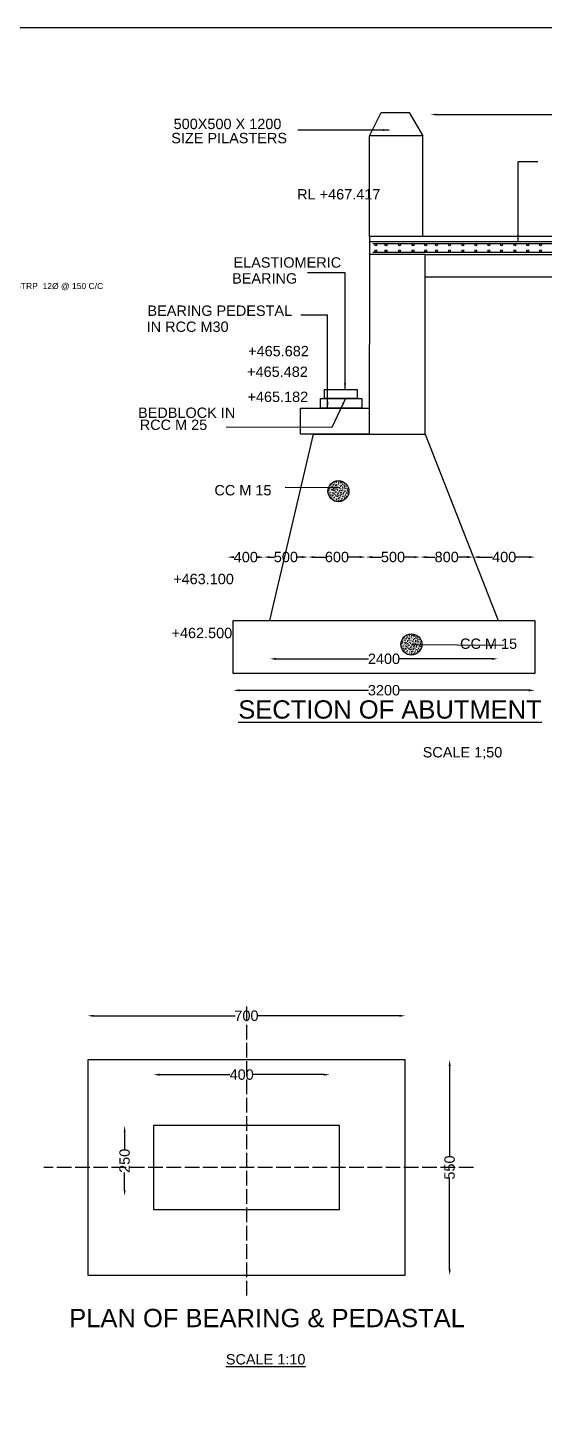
# Model space of a CAD drawing. Header units: millimetres. Extents: x 5124 to 2401919, y 2311 to 44369884.
# Drawn here: x 2384237 to 2388475, y 44358439 to 44369884 of the extents above; entities that cross this region are included whole.
import ezdxf

# ---------------------------------------------------------------- set-up
doc = ezdxf.new("R2010")
doc.units = ezdxf.units.MM
doc.header["$MEASUREMENT"] = 0
doc.linetypes.add('ACAD_ISO02W100', pattern=[15, 12, -3])
doc.layers.add('DRAWING', color=2, linetype='Continuous')
doc.layers.add('TEXT', color=7, linetype='Continuous')
doc.styles.get("Standard").update_dxf_attribs({"font": 'arial.ttf', "height": 85})
doc.dimstyles.get("Standard").update_dxf_attribs({"dimtxt": 85, "dimasz": 50, "dimexe": 0.18, "dimexo": 0.0625, "dimgap": 0.09, "dimtad": 0, "dimdec": 0, "dimzin": 0, "dimdsep": 46, "dimtxsty": 'Standard', "dimcen": 0.09, "dimse1": 1, "dimse2": 1, "dimadec": 0, "dimazin": 0, "dimtfac": 1, "dimtdec": 0, "dimtofl": 0, "dimtmove": 0, "dimatfit": 3, "dimfxl": 1, "dimtolj": 1, "dimtzin": 0, "dimarcsym": 0})

# ---------------------------------------------------------------- blocks, each defined once
blk = doc.blocks.new('*D74')
at = {"layer": 'Defpoints', "color": 0, "transparency": 16777216}
for p in [(2386175, 44365542), (2385876, 44365019), (2386175, 44365019)]:
    blk.add_point(p, dxfattribs=at)
at = {"layer": 'TEXT', "color": 0, "lineweight": -2, "transparency": 16777216}
for p, q in [((2385926, 44365542), (2385930, 44365542)), ((2386125, 44365542), (2386121, 44365542))]:
    blk.add_line(p, q, dxfattribs=at)
at = {"layer": 'TEXT', "color": 0, "transparency": 16777216}
for points in [[(2385926, 44365551), (2385926, 44365534), (2385876, 44365542)], [(2386125, 44365551), (2386125, 44365534), (2386175, 44365542)]]:
    blk.add_solid(points, dxfattribs=at)
at = {"layer": 'TEXT', "color": 0, "transparency": 16777216, "insert": (2386026, 44365542), "char_height": 85, "attachment_point": 5}
blk.add_mtext('\\A1;400', dxfattribs=at)
blk = doc.blocks.new('*D75')
at = {"layer": 'Defpoints', "color": 0, "transparency": 16777216}
for p in [(2386173, 44365545), (2386537, 44365545), (2386537, 44365543)]:
    blk.add_point(p, dxfattribs=at)
at = {"layer": 'TEXT', "color": 0, "lineweight": -2, "transparency": 16777216}
for p, q in [((2386223, 44365543), (2386261, 44365543)), ((2386487, 44365543), (2386449, 44365543))]:
    blk.add_line(p, q, dxfattribs=at)
at = {"layer": 'TEXT', "color": 0, "transparency": 16777216}
for points in [[(2386223, 44365551), (2386223, 44365534), (2386173, 44365543)], [(2386487, 44365551), (2386487, 44365534), (2386537, 44365543)]]:
    blk.add_solid(points, dxfattribs=at)
at = {"layer": 'TEXT', "color": 0, "transparency": 16777216, "insert": (2386355, 44365543), "char_height": 85, "attachment_point": 5}
blk.add_mtext('\\A1;500', dxfattribs=at)
blk = doc.blocks.new('*D76')
at = {"layer": 'Defpoints', "color": 0, "transparency": 16777216}
for p in [(2386537, 44365543), (2387011, 44365543), (2387011, 44365539)]:
    blk.add_point(p, dxfattribs=at)
at = {"layer": 'TEXT', "color": 0, "lineweight": -2, "transparency": 16777216}
for p, q in [((2386587, 44365543), (2386679, 44365543)), ((2386961, 44365543), (2386868, 44365543))]:
    blk.add_line(p, q, dxfattribs=at)
at = {"layer": 'TEXT', "color": 0, "transparency": 16777216}
for points in [[(2386587, 44365551), (2386587, 44365534), (2386537, 44365543)], [(2386961, 44365551), (2386961, 44365534), (2387011, 44365543)]]:
    blk.add_solid(points, dxfattribs=at)
at = {"layer": 'TEXT', "color": 0, "transparency": 16777216, "insert": (2386774, 44365543), "char_height": 85, "attachment_point": 5}
blk.add_mtext('\\A1;600', dxfattribs=at)
blk = doc.blocks.new('*D77')
at = {"layer": 'Defpoints', "color": 0, "transparency": 16777216}
for p in [(2387011, 44365543), (2387458, 44365543), (2387458, 44365514)]:
    blk.add_point(p, dxfattribs=at)
at = {"layer": 'TEXT', "color": 0, "lineweight": -2, "transparency": 16777216}
for p, q in [((2387061, 44365543), (2387140, 44365543)), ((2387408, 44365543), (2387328, 44365543))]:
    blk.add_line(p, q, dxfattribs=at)
at = {"layer": 'TEXT', "color": 0, "transparency": 16777216}
for points in [[(2387061, 44365551), (2387061, 44365534), (2387011, 44365543)], [(2387408, 44365551), (2387408, 44365534), (2387458, 44365543)]]:
    blk.add_solid(points, dxfattribs=at)
at = {"layer": 'TEXT', "color": 0, "transparency": 16777216, "insert": (2387234, 44365543), "char_height": 85, "attachment_point": 5}
blk.add_mtext('\\A1;500', dxfattribs=at)
blk = doc.blocks.new('*D78')
at = {"layer": 'Defpoints', "color": 0, "transparency": 16777216}
for p in [(2387458, 44365543), (2387893, 44365543), (2387893, 44365542)]:
    blk.add_point(p, dxfattribs=at)
at = {"layer": 'TEXT', "color": 0, "lineweight": -2, "transparency": 16777216}
for p, q in [((2387508, 44365543), (2387581, 44365543)), ((2387843, 44365543), (2387769, 44365543))]:
    blk.add_line(p, q, dxfattribs=at)
at = {"layer": 'TEXT', "color": 0, "transparency": 16777216}
for points in [[(2387508, 44365551), (2387508, 44365534), (2387458, 44365543)], [(2387843, 44365551), (2387843, 44365534), (2387893, 44365543)]]:
    blk.add_solid(points, dxfattribs=at)
at = {"layer": 'TEXT', "color": 0, "transparency": 16777216, "insert": (2387675, 44365543), "char_height": 85, "attachment_point": 5}
blk.add_mtext('\\A1;800', dxfattribs=at)
blk = doc.blocks.new('*D79')
at = {"layer": 'Defpoints', "color": 0, "transparency": 16777216}
for p in [(2387893, 44365543), (2388401, 44365543), (2388401, 44365538)]:
    blk.add_point(p, dxfattribs=at)
at = {"layer": 'TEXT', "color": 0, "lineweight": -2, "transparency": 16777216}
for p, q in [((2387943, 44365543), (2388051, 44365543)), ((2388351, 44365543), (2388243, 44365543))]:
    blk.add_line(p, q, dxfattribs=at)
at = {"layer": 'TEXT', "color": 0, "transparency": 16777216}
for points in [[(2387943, 44365551), (2387943, 44365534), (2387893, 44365543)], [(2388351, 44365551), (2388351, 44365534), (2388401, 44365543)]]:
    blk.add_solid(points, dxfattribs=at)
at = {"layer": 'TEXT', "color": 0, "transparency": 16777216, "insert": (2388147, 44365543), "char_height": 85, "attachment_point": 5}
blk.add_mtext('\\A1;400', dxfattribs=at)
blk = doc.blocks.new('*D80')
at = {"layer": 'Defpoints', "color": 0, "transparency": 16777216}
for p in [(2386223, 44365022), (2388096, 44365022), (2388096, 44364708)]:
    blk.add_point(p, dxfattribs=at)
at = {"layer": 'TEXT', "color": 0, "lineweight": -2, "transparency": 16777216}
for p, q in [((2386273, 44364708), (2387032, 44364708)), ((2388046, 44364708), (2387287, 44364708))]:
    blk.add_line(p, q, dxfattribs=at)
at = {"layer": 'TEXT', "color": 0, "transparency": 16777216}
for points in [[(2386273, 44364716), (2386273, 44364699), (2386223, 44364708)], [(2388046, 44364716), (2388046, 44364699), (2388096, 44364708)]]:
    blk.add_solid(points, dxfattribs=at)
at = {"layer": 'TEXT', "color": 0, "transparency": 16777216, "insert": (2387160, 44364708), "char_height": 85, "attachment_point": 5}
blk.add_mtext('\\A1;2400', dxfattribs=at)
blk = doc.blocks.new('*D81')
at = {"layer": 'Defpoints', "color": 0, "transparency": 16777216}
for p in [(2385923, 44364602), (2388398, 44364589), (2388398, 44364450)]:
    blk.add_point(p, dxfattribs=at)
at = {"layer": 'TEXT', "color": 0, "lineweight": -2, "transparency": 16777216}
for p, q in [((2385973, 44364450), (2387034, 44364450)), ((2388348, 44364450), (2387287, 44364450))]:
    blk.add_line(p, q, dxfattribs=at)
at = {"layer": 'TEXT', "color": 0, "transparency": 16777216}
for points in [[(2385973, 44364458), (2385973, 44364441), (2385923, 44364450)], [(2388348, 44364458), (2388348, 44364441), (2388398, 44364450)]]:
    blk.add_solid(points, dxfattribs=at)
at = {"layer": 'TEXT', "color": 0, "transparency": 16777216, "insert": (2387160, 44364450), "char_height": 85, "attachment_point": 5}
blk.add_mtext('\\A1;3200', dxfattribs=at)
blk = doc.blocks.new('*D99')
at = {"layer": 'Defpoints', "color": 0, "transparency": 16777216}
for p in [(2387335, 44361780), (2384728, 44361419), (2387335, 44361419)]:
    blk.add_point(p, dxfattribs=at)
at = {"layer": 'TEXT', "color": 0, "lineweight": -2, "transparency": 16777216}
for p, q in [((2384778, 44361780), (2385938, 44361780)), ((2387285, 44361780), (2386125, 44361780))]:
    blk.add_line(p, q, dxfattribs=at)
at = {"layer": 'TEXT', "color": 0, "transparency": 16777216}
for points in [[(2384778, 44361788), (2384778, 44361771), (2384728, 44361780)], [(2387285, 44361788), (2387285, 44361771), (2387335, 44361780)]]:
    blk.add_solid(points, dxfattribs=at)
at = {"layer": 'TEXT', "color": 0, "transparency": 16777216, "insert": (2386031, 44361780), "char_height": 85, "attachment_point": 5}
blk.add_mtext('\\A1;700', dxfattribs=at)
blk = doc.blocks.new('*D100')
at = {"layer": 'Defpoints', "color": 0, "transparency": 16777216}
for p in [(2386716, 44361297), (2385268, 44360879), (2386716, 44360879)]:
    blk.add_point(p, dxfattribs=at)
at = {"layer": 'TEXT', "color": 0, "lineweight": -2, "transparency": 16777216}
for p, q in [((2385318, 44361297), (2385896, 44361297)), ((2386666, 44361297), (2386087, 44361297))]:
    blk.add_line(p, q, dxfattribs=at)
at = {"layer": 'TEXT', "color": 0, "transparency": 16777216}
for points in [[(2385318, 44361305), (2385318, 44361288), (2385268, 44361297)], [(2386666, 44361305), (2386666, 44361288), (2386716, 44361297)]]:
    blk.add_solid(points, dxfattribs=at)
at = {"layer": 'TEXT', "color": 0, "transparency": 16777216, "insert": (2385992, 44361297), "char_height": 85, "attachment_point": 5}
blk.add_mtext('\\A1;400', dxfattribs=at)
blk = doc.blocks.new('*D101')
at = {"layer": 'Defpoints', "color": 0, "transparency": 16777216}
for p in [(2385268, 44360879), (2385031, 44360301), (2385268, 44360301)]:
    blk.add_point(p, dxfattribs=at)
at = {"layer": 'TEXT', "color": 0, "lineweight": -2, "transparency": 16777216}
for p, q in [((2385031, 44360829), (2385031, 44360684)), ((2385031, 44360351), (2385031, 44360495))]:
    blk.add_line(p, q, dxfattribs=at)
at = {"layer": 'TEXT', "color": 0, "transparency": 16777216}
for points in [[(2385023, 44360829), (2385039, 44360829), (2385031, 44360879)], [(2385023, 44360351), (2385039, 44360351), (2385031, 44360301)]]:
    blk.add_solid(points, dxfattribs=at)
at = {"layer": 'TEXT', "color": 0, "transparency": 16777216, "insert": (2385031, 44360590), "char_height": 85, "attachment_point": 5, "rotation": 90}
blk.add_mtext('\\A1;250', dxfattribs=at)
blk = doc.blocks.new('*D102')
at = {"layer": 'Defpoints', "color": 0, "transparency": 16777216}
for p in [(2387335, 44361419), (2387335, 44359651), (2387699, 44359651)]:
    blk.add_point(p, dxfattribs=at)
at = {"layer": 'TEXT', "color": 0, "lineweight": -2, "transparency": 16777216}
for p, q in [((2387699, 44361369), (2387699, 44360629)), ((2387699, 44359701), (2387699, 44360441))]:
    blk.add_line(p, q, dxfattribs=at)
at = {"layer": 'TEXT', "color": 0, "transparency": 16777216}
for points in [[(2387691, 44361369), (2387708, 44361369), (2387699, 44361419)], [(2387691, 44359701), (2387708, 44359701), (2387699, 44359651)]]:
    blk.add_solid(points, dxfattribs=at)
at = {"layer": 'TEXT', "color": 0, "transparency": 16777216, "insert": (2387699, 44360535), "char_height": 85, "attachment_point": 5, "rotation": 90}
blk.add_mtext('\\A1;550', dxfattribs=at)
blk = doc.blocks.new('*D177')
at = {"layer": 'Defpoints', "color": 0, "transparency": 16777216}
for p in [(2387542, 44369185), (2390127, 44369185), (2390127, 44369173)]:
    blk.add_point(p, dxfattribs=at)
at = {"layer": 'TEXT', "color": 0, "lineweight": -2, "transparency": 16777216}
for p, q in [((2387592, 44369173), (2388708, 44369173)), ((2390077, 44369173), (2388962, 44369173))]:
    blk.add_line(p, q, dxfattribs=at)
at = {"layer": 'TEXT', "color": 0, "transparency": 16777216}
for points in [[(2387592, 44369181), (2387592, 44369165), (2387542, 44369173)], [(2390077, 44369181), (2390077, 44369165), (2390127, 44369173)]]:
    blk.add_solid(points, dxfattribs=at)
at = {"layer": 'TEXT', "color": 0, "transparency": 16777216, "insert": (2388835, 44369173), "char_height": 85, "attachment_point": 5}
blk.add_mtext('\\A1;3500', dxfattribs=at)

msp = doc.modelspace()

# ---------------------------------------------------------------- hatches: boundary and pattern name
at = {"layer": 'TEXT'}
h = msp.add_hatch(dxfattribs=at)
h.set_pattern_fill('AR-CONC', color=0, scale=3)
h.set_pattern_definition([(50, (0, 0), (21.517805478, -1.8825640495), [2.25, -24.75]), (355, (0, 0), (-4.162540008, 22.565764011), [1.8, -19.8]), (100.45144446, (1.793, -0.157), (17.355265402, 20.683199729), [1.91220576, -21.03426336]), (46.1842, (0, 6), (32.01723992, -4.965578424), [3.375, -37.125]), (96.63563549, (2.668, 5.586), (28.03985837, 29.223558023), [2.86831026, -31.5514128]), (351.18416399, (0, 6), (28.039858352, 29.223558008), [2.7, -29.70000003]), (21, (3, 4.5), (17.9072115636, -12.07856672), [2.25, -24.75]), (326, (3, 4.5), (7.299459958, 21.754501351), [1.8, -19.8]), (71.45144474, (4.492, 3.493), (25.206671302, 9.675934584), [1.9122057, -21.03426336]), (37.5, (0, 0), (0.3647956595, 9.986815615), [0, -19.56, 0, -20.1, 0, -19.875]), (7.5, (0, 0), (7.8920861233, 11.8323513565), [0, -11.46, 0, -19.11, 0, -7.575]), (327.5, (-6.69, 0), (16.0146730852, -0.676646152), [0, -7.5, 0, -23.4, 0, -31.05]), (317.5, (-9.69, 0), (17.4955850803, 3.00314947), [0, -9.75, 0, -15.54, 0, -22.05])])
h.paths.add_polyline_path([(2386699.6, 44366083.6, 1), (2386872.8, 44366083.6, 1)])
h = msp.add_hatch(dxfattribs=at)
h.set_pattern_fill('AR-CONC', color=0, scale=3)
h.set_pattern_definition([(50, (599.295, -1257.604), (21.517805478, -1.8825640495), [2.25, -24.75]), (355, (599.295, -1257.604), (-4.162540008, 22.565764011), [1.8, -19.8]), (100.45144446, (601.088, -1257.76), (17.355265402, 20.683199729), [1.91220576, -21.03426336]), (46.1842, (599.295, -1251.604), (32.01723992, -4.965578424), [3.375, -37.125]), (96.63563549, (601.963, -1252.017), (28.03985837, 29.223558023), [2.86831026, -31.5514128]), (351.18416399, (599.295, -1251.604), (28.039858352, 29.223558008), [2.7, -29.70000003]), (21, (602.295, -1253.104), (17.9072115636, -12.07856672), [2.25, -24.75]), (326, (602.295, -1253.104), (7.299459958, 21.754501351), [1.8, -19.8]), (71.45144474, (603.787, -1254.11), (25.206671302, 9.675934584), [1.9122057, -21.03426336]), (37.5, (599.2946, -1257.6036), (0.3647956595, 9.986815615), [0, -19.56, 0, -20.1, 0, -19.875]), (7.5, (599.295, -1257.604), (7.8920861233, 11.8323513565), [0, -11.46, 0, -19.11, 0, -7.575]), (327.5, (592.6046, -1257.6036), (16.0146730852, -0.676646152), [0, -7.5, 0, -23.4, 0, -31.05]), (317.5, (589.605, -1257.604), (17.4955850803, 3.00314947), [0, -9.75, 0, -15.54, 0, -22.05])])
h.paths.add_polyline_path([(2387298.9, 44364826, 1), (2387472.1, 44364826, 1)])

# ---------------------------------------------------------------- linework, layer by layer
at = {"layer": 'DRAWING', "color": 0}
for points in [[(2387040, 44368172.2), (2387040, 44368998.5), (2387138.2, 44369189), (2387367.5, 44369189), (2387480.3, 44368998.5)], [(2387480.3, 44368998.5), (2387040, 44368998.5)], [(2387480.3, 44368172.3), (2387480.3, 44368998.5)], [(2387497.1, 44367841), (2390057.5, 44367841), (2390057.5, 44368172.2), (2387040, 44368172.2), (2387040, 44368025.7)], [(2387040, 44368132.9), (2390057.5, 44368132.9)], [(2387069.6, 44368114.7), (2390057.5, 44368114.7)], [(2387069.6, 44368043.8), (2390057.5, 44368043.8)], [(2387497.1, 44366550.5), (2387497.1, 44368025.7), (2387040, 44368025.7), (2387039.8, 44366550.5)], [(2387497.1, 44368025.7), (2390057.5, 44368025.7)], [(2386222.9, 44365021.8), (2386582.6, 44366550.5), (2387497.1, 44366550.5), (2388096.3, 44365021.8)]]:
    msp.add_lwpolyline(points, dxfattribs=at)
for points in [[(2386940.5, 44366843.9), (2386672.3, 44366843.9), (2386672.3, 44366917.4), (2386940.5, 44366917.4)], [(2386977.7, 44366763.1), (2386639.8, 44366763.1), (2386639.8, 44366843.9), (2386977.7, 44366843.9)], [(2387039.8, 44366550.5), (2386475.5, 44366550.5), (2386475.5, 44366763.1), (2387039.8, 44366763.1)], [(2385923.2, 44365021.8), (2388397.8, 44365021.8), (2388397.8, 44364588.7), (2385923.2, 44364588.7)], [(2384727.7, 44359651.2), (2387334.8, 44359651.2), (2387334.8, 44361418.8), (2384727.7, 44361418.8)], [(2385267.6, 44360191.2), (2386794.8, 44360191.2), (2386794.8, 44360878.9), (2385267.6, 44360878.9)]]:
    msp.add_lwpolyline(points, close=True, dxfattribs=at)
at = {"layer": 'DRAWING', "color": 0, "linetype": 'ACAD_ISO02W100', "ltscale": 10}
for points in [[(2386031.2, 44361856.6), (2386031.2, 44359466.1)], [(2387894.3, 44360535), (2384368.8, 44360535)]]:
    msp.add_lwpolyline(points, dxfattribs=at)
at = {"layer": 'DRAWING', "color": 0}
for centre in [(2387092.4, 44368104.2), (2387092.4, 44368054.7), (2387176.6, 44368104.2), (2387176.6, 44368054.7), (2387287.7, 44368104.2), (2387287.7, 44368054.7), (2387398.7, 44368104.2), (2387398.7, 44368054.7), (2387502.1, 44368104.2), (2387502.1, 44368054.7), (2387592, 44368104.2), (2387592, 44368054.7), (2387698.3, 44368104.2), (2387698.3, 44368054.7), (2387807.4, 44368104.2), (2387807.4, 44368054.7), (2387913.7, 44368104.2), (2387913.7, 44368054.7), (2388020.9, 44368104.2), (2388020.9, 44368054.7), (2388125.6, 44368104.2), (2388125.6, 44368054.7), (2388233.7, 44368104.2), (2388233.7, 44368054.7), (2388340, 44368104.2), (2388340, 44368054.7), (2388445.3, 44368104.2), (2388445.3, 44368054.7)]:
    msp.add_circle(centre, 8.22, dxfattribs=at)
at = {"layer": 'TEXT'}
msp.add_lwpolyline([(2401919.4, 44369883.7), (2370580.1, 44369883.7), (2370580.1, 44348238.1), (2401919.4, 44348238.1)], close=True, dxfattribs=at)
at = {"layer": 'TEXT', "color": 0}
for centre in [(2386786.2, 44366083.6), (2387385.5, 44364826)]:
    msp.add_circle(centre, 86.6, dxfattribs=at)

# ---------------------------------------------------------------- texts
for s, height, p in [('500X500 X 1200', 85, (2385433.2, 44369053.5)), ('SIZE PILASTERS', 85, (2385413.9, 44368937.7)), ('RL +467.417', 85, (2386447.3, 44368476.1)), ('ELASTIOMERIC', 85, (2385924.8, 44367917.1)), ('BEARING', 85, (2385913.5, 44367786.2)), ('4 LEGGED STRP  12Ø @ 150 C/C', 50, (2383763.4, 44367741.2)), ('BEARING PEDESTAL', 85, (2385218.4, 44367521.6)), ('IN RCC M30', 85, (2385211.6, 44367389.9)), ('+465.682', 85, (2386044.9, 44367190)), ('+465.482', 85, (2386036.6, 44367020.6)), ('+465.182', 85, (2386039.4, 44366815)), ('BEDBLOCK IN ', 85, (2385141, 44366684.4)), ('RCC M 25', 85, (2385155, 44366585.6)), ('CC M 15', 85, (2385768, 44366048.7)), ('+463.100', 85, (2385429.3, 44365320.4)), ('+462.500', 85, (2385415.8, 44364877.6)), ('CC M 15', 85, (2387784.7, 44364789.7)), ('%%USECTION OF ABUTMENT', 150, (2385964.1, 44364217.7)), ('SCALE 1;50', 85, (2387477.9, 44363899)), ('PLAN OF BEARING & PEDASTAL', 150, (2384575.9, 44359225.3)), ('%%USCALE 1:10', 85, (2385861.9, 44358919.5))]:
    msp.add_text(s, height=height, dxfattribs=at).set_placement(p)

# ---------------------------------------------------------------- dimensions: what is measured, and where the dimension line sits
for base, p1, p2, text, picture, middle in [((2390127.5, 44369173.2), (2387542.5, 44369185.1), (2390127.5, 44369185.1), '3500', '*D177', (2388835, 44369173.2)), ((2386175.5, 44365542.3), (2385875.8, 44365019), (2386175.5, 44365019), '400', '*D74', (2386025.6, 44365542.3)), ((2386536.6, 44365542.7), (2386172.9, 44365545.1), (2386536.6, 44365545.4), '500', '*D75', (2386354.7, 44365542.7)), ((2387010.5, 44365542.7), (2386536.6, 44365542.7), (2387010.5, 44365539.5), '600', '*D76', (2386773.6, 44365542.7)), ((2387458.1, 44365542.7), (2387010.5, 44365542.7), (2387458.1, 44365514.4), '500', '*D77', (2387234.3, 44365542.7)), ((2387892.6, 44365542.7), (2387458.1, 44365542.7), (2387892.6, 44365541.5), '800', '*D78', (2387675.3, 44365542.7)), ((2388401.4, 44365542.8), (2387892.6, 44365542.7), (2388401.4, 44365538), '400', '*D79', (2388147, 44365542.8)), ((2388096.3, 44364707.6), (2386222.9, 44365021.8), (2388096.3, 44365021.8), '2400', '*D80', (2387159.6, 44364707.6)), ((2388397.8, 44364449.6), (2385923.2, 44364602), (2388397.8, 44364588.7), '3200', '*D81', (2387160.5, 44364449.6)), ((2387334.8, 44361779.7), (2384727.7, 44361418.8), (2387334.8, 44361418.8), '700', '*D99', (2386031.2, 44361779.7)), ((2386715.7, 44361296.7), (2385267.6, 44360878.9), (2386715.7, 44360878.9), '400', '*D100', (2385991.6, 44361296.7))]:
    dim = msp.add_linear_dim(base=base, p1=p1, p2=p2, text=text, dimstyle='Standard', dxfattribs=at)
    dim.commit()
    dim.dimension.update_dxf_attribs({"geometry": picture, "text_midpoint": middle})
for base, p1, p2, text, picture, middle in [((2387699.4, 44359651.2), (2387334.8, 44361418.8), (2387334.8, 44359651.2), '550', '*D102', (2387699.4, 44360535)), ((2385031, 44360300.6), (2385267.6, 44360878.9), (2385267.6, 44360300.6), '250', '*D101', (2385031, 44360589.8))]:
    dim = msp.add_linear_dim(base=base, p1=p1, p2=p2, angle=90, text=text, dimstyle='Standard', dxfattribs=at)
    dim.commit()
    dim.dimension.update_dxf_attribs({"geometry": picture, "text_midpoint": middle})

# ---------------------------------------------------------------- leaders
for points in [[(2387203.5, 44369045.9), (2386453.9, 44369045.9)], [(2388260.6, 44368132.9), (2388260.6, 44368787.1), (2388422.4, 44368787.1)], [(2386840.4, 44366917.4), (2386840.4, 44367875.7), (2386531.2, 44367875.7)], [(2386697.5, 44366763.1), (2386697.5, 44367528.1), (2386476.9, 44367528.1)], [(2386845, 44366843.9), (2386732.2, 44366605.9), (2385863.9, 44366607.5)], [(2386791.8, 44366109.7), (2386348.6, 44366112.3)], [(2387385.5, 44364826), (2388141.6, 44364819.9)]]:
    msp.add_leader(points, dimstyle='Standard', override={"dimgap": 0.09, "dimtad": 0}, dxfattribs=at)

doc.saveas('drawing.dxf')
